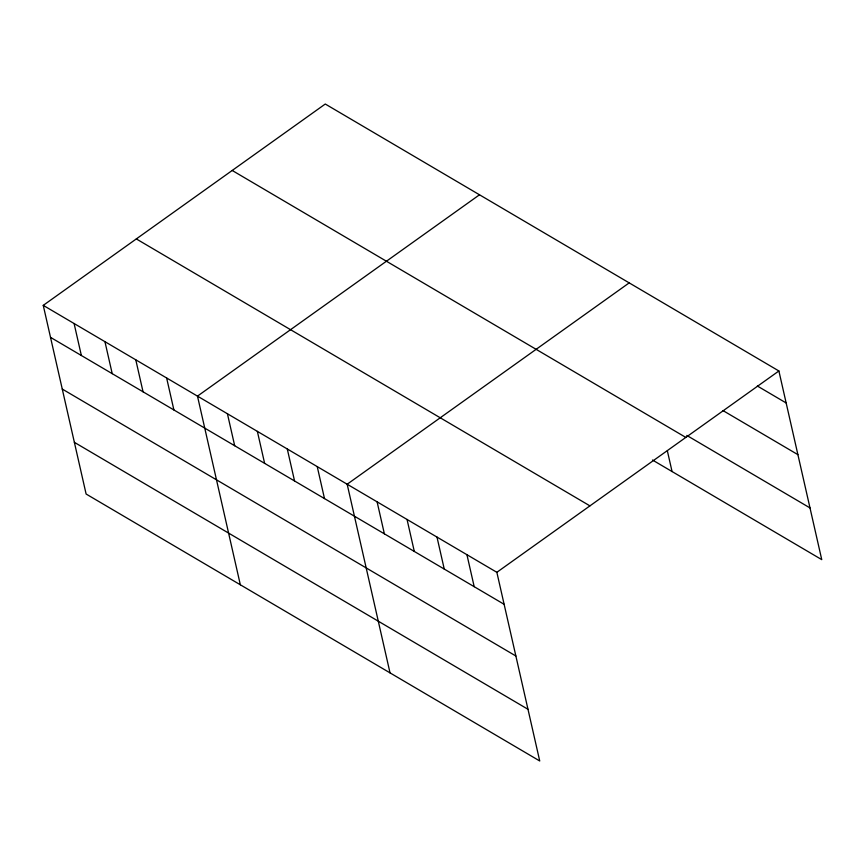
<?xml version="1.0" encoding="UTF-8"?>
<svg xmlns="http://www.w3.org/2000/svg" width="865" height="865" viewBox="0 0 865 865"><rect width="100%" height="100%" fill="white"/><g stroke="black" fill="none" stroke-linecap="round" stroke-linejoin="round"><path stroke-width="1.3" d="M43.25 305.367L496.856 572.316L539.728 760.973L86.111 494.023L43.25 305.367L325.272 104.027L778.889 370.977L821.75 559.633L652.48 460.018M479.502 194.787L197.48 396.127L240.34 584.794M629.201 282.877L347.168 484.227L390.029 672.884M496.856 572.316L778.889 370.977M757.362 386.017L786.155 402.96M723.054 410.615L797.898 454.655M686.799 435.419L810.008 507.928M232.209 170.47L685.815 437.42M136.324 238.924L589.93 505.874M50.516 337.35L504.122 604.3M62.258 389.055L515.875 656.005M74.368 442.329L527.974 709.278M667.358 450.86L672.062 471.544M466.927 554.703L474.193 586.686M436.987 537.079L444.253 569.062M407.047 519.465L414.313 551.448M377.108 501.841L384.374 533.824M317.228 466.603L324.494 498.586M287.288 448.989L294.554 480.972M257.359 431.365L264.625 463.348M227.419 413.751L234.685 445.735M166.631 377.973L173.897 409.956M135.783 359.829L143.049 391.802M104.946 341.675L112.212 373.658M74.098 323.521L81.364 355.504"/></g></svg>
